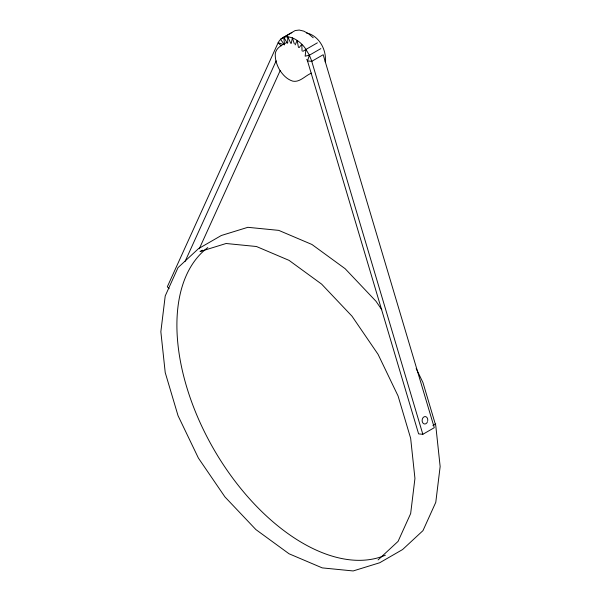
<?xml version="1.0" encoding="UTF-8"?>
<svg xmlns="http://www.w3.org/2000/svg" width="601" height="601" viewBox="0 0 601 601"><rect width="100%" height="100%" fill="white"/><g stroke="black" fill="none" stroke-linecap="round" stroke-linejoin="round"><path stroke-width="0.9" d="M325.231 61.993C326.876 49.921 318.793 35.376 306.412 32.95M169.129 288.69L167.318 286.775L278.143 42.701C284.769 30.012 300.861 40.673 305.947 49.432L305.15 56.178L309.38 55.224L320.829 48.613M291.327 43.234L292.386 37.765L294.317 43.881M317.388 42.821L305.947 49.432L309.38 55.224L307.509 60.926L418.612 433.884L422.841 434.298L434.283 427.694L323.18 54.729L311.739 61.34L307.509 60.926L306.72 59.341M295.196 44.88L297.149 40.395L298.449 47.381M185.108 261.375L276.175 60.829M199.269 248.791L280.254 70.43M299.14 47.614L301.77 44.376L302.07 50.92M378.074 559.929L398.08 541.373L410.656 513.57L414.945 478.426L410.656 438.324L398.08 395.999L378.074 354.342L351.998 316.186L321.64 284.138L289.051 260.368L256.469 246.515L226.104 243.503L200.035 251.556L202.402 250.189M302.881 51.37L305.947 49.432M291.898 32.612L280.449 39.223L284.596 44.947L283.747 37.157L295.189 30.546L299.26 30.05L303.836 31.154L308.591 33.791L313.219 37.765M286.977 42.468C281.321 45.083 274.447 48.801 275.266 56.126C275.498 60.934 277.136 65.517 279.488 69.686C282.65 74.712 286.977 79.422 292.83 81.165C300.049 82.57 305.316 75.456 311.543 73.134M432.915 425.628L435.778 423.975M283.792 44.669L278.143 42.701L281.17 45.901M381.77 309.71L376.046 301.326L345.124 268.692L311.949 244.487L278.766 230.378L247.845 227.313L221.296 235.509L198.405 248.724L178.031 267.625L165.222 295.932L160.85 331.722L165.222 372.56L178.031 415.659L198.405 458.082L224.954 496.937L255.876 529.571L289.051 553.776L322.234 567.885L353.155 570.95L379.704 562.754L402.595 549.539L422.969 530.638L435.778 502.331L440.15 466.541L435.778 425.703L422.969 382.604L416.177 368.466M283.747 37.157L287.27 43.159M287.706 36.669L290.771 43.317M309.38 55.224L311.844 61.347M311.739 61.34L422.841 434.298M287.706 36.638L287.706 43.002M385.406 555.196A178.039 102.794 60 0 1 213.768 449.202A178.039 102.794 60 0 1 207.803 247.567M427.544 421.609A3.734 2.817 -84.4 0 1 422.819 422.879A3.734 2.817 -84.4 0 1 424.178 416.756A3.734 2.817 -84.4 0 1 427.747 420.655"/></g></svg>
